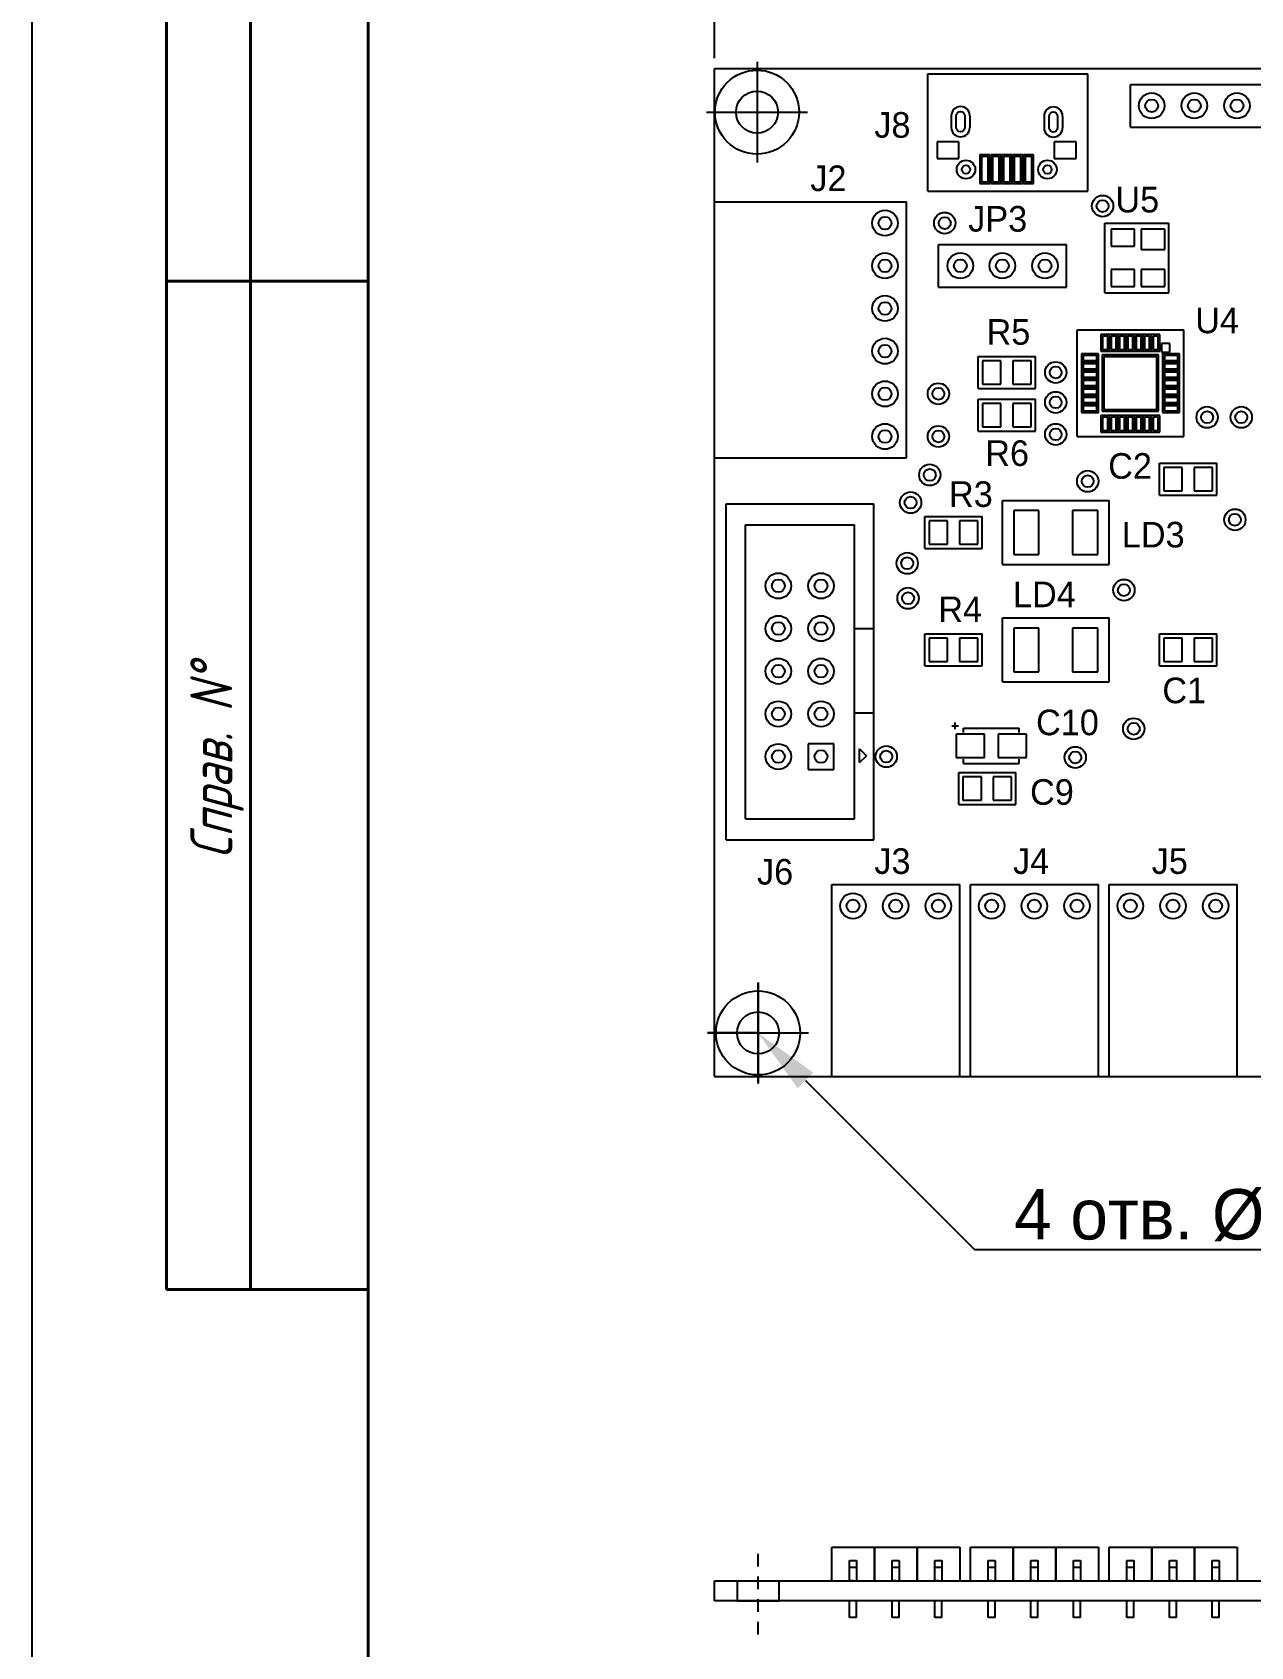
# Model space of a CAD drawing. Header units: millimetres. Extents: x 256 to 1953, y -623 to 369.
# Drawn here: x 991.4 to 1063.9, y 192.2 to 288.3 of the extents above; entities that cross this region are included whole.
import ezdxf
from ezdxf import colors
from ezdxf.entities.mleader import LeaderData, LeaderLine
from ezdxf.math import Vec2, Vec3

# ---------------------------------------------------------------- set-up
doc = ezdxf.new("R2010")
doc.units = ezdxf.units.MM
doc.linetypes.add('JIS_02_0.7', pattern=[1.35, 0.75, -0.6])
doc.layers.add('KONTUR', color=7, linetype='Continuous')
doc.layers.add('Основная', color=7, linetype='Continuous', lineweight=40)
doc.layers.add('текст', color=7, linetype='Continuous', lineweight=30)
doc.styles.add('стиль1', font='romans.shx', dxfattribs={"width": 0.75, "oblique": 15, "height": 3.5})
doc.dimstyles.new('ISO-25', dxfattribs={"dimtxt": 2.5, "dimasz": 2.5, "dimexe": 1.25, "dimexo": 0.625, "dimtad": 1, "dimtxsty": 'Standard', "dimcen": 2.5, "dimadec": 0, "dimazin": 0, "dimtfac": 1, "dimtmove": 0, "dimatfit": 3, "dimfxl": 1, "dimarcsym": 0})

# ---------------------------------------------------------------- blocks, each defined once
blk = doc.blocks.new('*D1')
at = {"color": 0, "lineweight": -2, "transparency": 16777216}
for p, q in [((1032.014, 286.744), (1032.014, 307.369)), ((1119.014, 286.744), (1119.014, 307.369)), ((1034.514, 306.119), (1116.514, 306.119))]:
    blk.add_line(p, q, dxfattribs=at)
at = {"color": 0, "transparency": 16777216}
for points in [[(1034.514, 306.535), (1034.514, 305.702), (1032.014, 306.119)], [(1116.514, 306.535), (1116.514, 305.702), (1119.014, 306.119)]]:
    blk.add_solid(points, dxfattribs=at)
at = {"layer": 'Defpoints', "color": 0, "transparency": 16777216}
for p in [(1119.014, 306.119), (1032.014, 286.119), (1119.014, 286.119)]:
    blk.add_point(p, dxfattribs=at)
at = {"color": 0, "transparency": 16777216, "insert": (1075.514, 308.098), "char_height": 2.5, "width": 4.16667, "attachment_point": 5}
blk.add_mtext('87{\\H1.08333x;*}', dxfattribs=at)

msp = doc.modelspace()

# ---------------------------------------------------------------- linework, layer by layer
for p, q in [((1034.554, 286.523), (1034.554, 280.523)), ((1032.014, 286.119), (1119.014, 286.119)), ((1032.014, 226.119), (1032.014, 286.119)), ((1032.014, 286.119), (1119.014, 286.119)), ((1032.014, 226.119), (1032.014, 286.119)), ((1044.714, 285.809), (1054.239, 285.809)), ((1044.714, 281.999), (1044.714, 285.809)), ((1054.239, 278.824), (1054.239, 285.809)), ((1056.779, 282.634), (1056.779, 285.174)), ((1056.779, 285.174), (1061.859, 285.174)), ((1061.859, 285.174), (1066.939, 285.174)), ((1031.554, 283.523), (1037.554, 283.523)), ((1046.119, 283.309), (1046.119, 282.609)), ((1047.219, 283.309), (1047.219, 282.609)), ((1051.644, 283.284), (1051.644, 282.584)), ((1052.744, 283.284), (1052.744, 282.584)), ((1056.779, 282.634), (1066.939, 282.634)), ((1044.714, 278.824), (1044.714, 281.999)), ((1046.569, 281.759), (1045.269, 281.759)), ((1045.269, 281.759), (1045.269, 280.759)), ((1046.569, 280.759), (1046.569, 281.759)), ((1053.544, 281.759), (1052.244, 281.759)), ((1052.244, 281.759), (1052.244, 280.759)), ((1053.544, 280.759), (1053.544, 281.759)), ((1045.269, 280.759), (1046.569, 280.759)), ((1048.42, 280.985), (1047.817, 280.985)), ((1047.817, 280.985), (1047.817, 279.282)), ((1048.319, 280.884), (1047.919, 280.884)), ((1047.919, 280.884), (1047.919, 279.384)), ((1048.319, 279.384), (1048.319, 280.884)), ((1048.42, 279.282), (1048.42, 280.985)), ((1049.07, 280.985), (1048.467, 280.985)), ((1048.467, 280.985), (1048.467, 279.282)), ((1048.969, 280.884), (1048.569, 280.884)), ((1048.569, 280.884), (1048.569, 279.384)), ((1048.969, 279.384), (1048.969, 280.884)), ((1049.07, 279.282), (1049.07, 280.985)), ((1049.72, 280.985), (1049.117, 280.985)), ((1049.117, 280.985), (1049.117, 279.282)), ((1049.619, 280.884), (1049.219, 280.884)), ((1049.219, 280.884), (1049.219, 279.384)), ((1049.619, 279.384), (1049.619, 280.884)), ((1049.72, 279.282), (1049.72, 280.985)), ((1050.37, 280.985), (1049.767, 280.985)), ((1049.767, 280.985), (1049.767, 279.282)), ((1050.269, 280.884), (1049.869, 280.884)), ((1049.869, 280.884), (1049.869, 279.384)), ((1050.269, 279.384), (1050.269, 280.884)), ((1050.37, 279.282), (1050.37, 280.985)), ((1051.02, 280.985), (1050.417, 280.985)), ((1050.417, 280.985), (1050.417, 279.282)), ((1050.919, 280.884), (1050.519, 280.884)), ((1050.519, 280.884), (1050.519, 279.384)), ((1050.919, 279.384), (1050.919, 280.884)), ((1051.02, 279.282), (1051.02, 280.985)), ((1052.244, 280.759), (1053.544, 280.759)), ((1044.714, 278.824), (1054.239, 278.824)), ((1047.817, 279.282), (1048.42, 279.282)), ((1047.919, 279.384), (1048.319, 279.384)), ((1048.467, 279.282), (1049.07, 279.282)), ((1048.569, 279.384), (1048.969, 279.384)), ((1049.117, 279.282), (1049.72, 279.282)), ((1049.219, 279.384), (1049.619, 279.384)), ((1049.767, 279.282), (1050.37, 279.282)), ((1049.869, 279.384), (1050.269, 279.384)), ((1050.417, 279.282), (1051.02, 279.282)), ((1050.519, 279.384), (1050.919, 279.384)), ((1032.014, 262.949), (1032.014, 278.189)), ((1032.014, 278.189), (1043.444, 278.189)), ((1043.444, 272.474), (1043.444, 278.189)), ((1055.255, 276.919), (1059.065, 276.919)), ((1055.255, 272.774), (1055.255, 276.919)), ((1059.065, 275.014), (1059.065, 276.919)), ((1057.03, 276.549), (1055.63, 276.549)), ((1055.63, 276.549), (1055.63, 275.549)), ((1057.03, 275.549), (1057.03, 276.549)), ((1058.83, 276.549), (1057.43, 276.549)), ((1057.43, 276.549), (1057.43, 275.349)), ((1058.83, 275.349), (1058.83, 276.549)), ((1045.349, 273.109), (1045.349, 275.649)), ((1045.349, 275.649), (1052.969, 275.649)), ((1052.969, 273.109), (1052.969, 275.649)), ((1055.63, 275.549), (1057.03, 275.549)), ((1057.43, 275.349), (1058.83, 275.349)), ((1059.065, 272.774), (1059.065, 275.014)), ((1057.03, 274.149), (1055.63, 274.149)), ((1055.63, 274.149), (1055.63, 273.149)), ((1057.03, 273.149), (1057.03, 274.149)), ((1058.83, 274.149), (1057.43, 274.149)), ((1057.43, 274.149), (1057.43, 273.149)), ((1058.83, 273.149), (1058.83, 274.149)), ((1045.349, 273.109), (1052.969, 273.109)), ((1055.63, 273.149), (1057.03, 273.149)), ((1057.43, 273.149), (1058.83, 273.149)), ((1043.444, 262.949), (1043.444, 272.474)), ((1055.255, 272.774), (1059.065, 272.774)), ((1053.604, 264.219), (1053.604, 270.569)), ((1053.604, 270.569), (1056.144, 270.569)), ((1055.027, 270.295), (1055.027, 269.292)), ((1055.53, 270.295), (1055.027, 270.295)), ((1055.129, 270.194), (1055.129, 269.394)), ((1055.429, 270.194), (1055.129, 270.194)), ((1055.429, 269.394), (1055.429, 270.194)), ((1055.527, 270.295), (1055.527, 269.292)), ((1056.03, 270.295), (1055.527, 270.295)), ((1055.53, 269.292), (1055.53, 270.295)), ((1055.629, 270.194), (1055.629, 269.394)), ((1055.929, 270.194), (1055.629, 270.194)), ((1055.929, 269.394), (1055.929, 270.194)), ((1056.027, 270.295), (1056.027, 269.292)), ((1056.53, 270.295), (1056.027, 270.295)), ((1056.03, 269.292), (1056.03, 270.295)), ((1056.129, 270.194), (1056.129, 269.394)), ((1056.429, 270.194), (1056.129, 270.194)), ((1056.144, 270.569), (1059.954, 270.569)), ((1056.429, 269.394), (1056.429, 270.194)), ((1056.527, 270.295), (1056.527, 269.292)), ((1057.03, 270.295), (1056.527, 270.295)), ((1056.53, 269.292), (1056.53, 270.295)), ((1056.629, 270.194), (1056.629, 269.394)), ((1056.929, 270.194), (1056.629, 270.194)), ((1056.929, 269.394), (1056.929, 270.194)), ((1057.027, 270.295), (1057.027, 269.292)), ((1057.53, 270.295), (1057.027, 270.295)), ((1057.03, 269.292), (1057.03, 270.295)), ((1057.129, 270.194), (1057.129, 269.394)), ((1057.429, 270.194), (1057.129, 270.194)), ((1057.429, 269.394), (1057.429, 270.194)), ((1057.527, 270.295), (1057.527, 269.292)), ((1058.03, 270.295), (1057.527, 270.295)), ((1057.53, 269.292), (1057.53, 270.295)), ((1057.629, 270.194), (1057.629, 269.394)), ((1057.929, 270.194), (1057.629, 270.194)), ((1057.929, 269.394), (1057.929, 270.194)), ((1058.027, 270.295), (1058.027, 269.292)), ((1058.53, 270.295), (1058.027, 270.295)), ((1058.03, 269.292), (1058.03, 270.295)), ((1058.129, 270.194), (1058.129, 269.394)), ((1058.429, 270.194), (1058.129, 270.194)), ((1058.429, 269.394), (1058.429, 270.194)), ((1058.53, 269.292), (1058.53, 270.295)), ((1059.954, 264.219), (1059.954, 270.569)), ((1054.88, 269.145), (1053.877, 269.145)), ((1053.877, 269.145), (1053.877, 268.642)), ((1054.88, 268.642), (1054.88, 269.145)), ((1055.027, 269.292), (1055.53, 269.292)), ((1055.102, 269.07), (1055.102, 265.717)), ((1058.455, 269.07), (1055.102, 269.07)), ((1055.129, 269.394), (1055.429, 269.394)), ((1055.527, 269.292), (1056.03, 269.292)), ((1055.629, 269.394), (1055.929, 269.394)), ((1056.027, 269.292), (1056.53, 269.292)), ((1056.129, 269.394), (1056.429, 269.394)), ((1056.527, 269.292), (1057.03, 269.292)), ((1056.629, 269.394), (1056.929, 269.394)), ((1057.027, 269.292), (1057.53, 269.292)), ((1057.129, 269.394), (1057.429, 269.394)), ((1057.527, 269.292), (1058.03, 269.292)), ((1057.629, 269.394), (1057.929, 269.394)), ((1058.027, 269.292), (1058.53, 269.292)), ((1058.129, 269.394), (1058.429, 269.394)), ((1058.455, 265.717), (1058.455, 269.07)), ((1058.629, 269.744), (1058.629, 269.244)), ((1059.129, 269.744), (1058.629, 269.744)), ((1058.629, 269.244), (1059.129, 269.244)), ((1059.705, 269.145), (1058.702, 269.145)), ((1058.702, 269.145), (1058.702, 268.642)), ((1059.129, 269.244), (1059.129, 269.744)), ((1059.705, 268.642), (1059.705, 269.145)), ((1047.724, 267.079), (1047.724, 268.979)), ((1047.724, 268.979), (1049.424, 268.979)), ((1047.974, 268.729), (1047.974, 267.329)), ((1049.074, 268.729), (1047.974, 268.729)), ((1049.074, 267.329), (1049.074, 268.729)), ((1049.424, 268.979), (1051.124, 268.979)), ((1049.774, 268.729), (1049.774, 267.329)), ((1050.874, 268.729), (1049.774, 268.729)), ((1050.874, 267.329), (1050.874, 268.729)), ((1051.124, 267.079), (1051.124, 268.979)), ((1054.88, 268.645), (1053.877, 268.645)), ((1053.877, 268.645), (1053.877, 268.142)), ((1053.877, 268.642), (1054.88, 268.642)), ((1054.88, 268.145), (1053.877, 268.145)), ((1053.877, 268.145), (1053.877, 267.642)), ((1053.877, 268.142), (1054.88, 268.142)), ((1054.779, 269.044), (1053.979, 269.044)), ((1053.979, 269.044), (1053.979, 268.744)), ((1053.979, 268.744), (1054.779, 268.744)), ((1054.779, 268.544), (1053.979, 268.544)), ((1053.979, 268.544), (1053.979, 268.244)), ((1053.979, 268.244), (1054.779, 268.244)), ((1054.779, 268.744), (1054.779, 269.044)), ((1054.779, 268.244), (1054.779, 268.544)), ((1054.88, 268.142), (1054.88, 268.645)), ((1054.88, 267.642), (1054.88, 268.145)), ((1055.204, 268.969), (1055.204, 265.819)), ((1058.354, 268.969), (1055.204, 268.969)), ((1058.354, 265.819), (1058.354, 268.969)), ((1059.705, 268.645), (1058.702, 268.645)), ((1058.702, 268.645), (1058.702, 268.142)), ((1058.702, 268.642), (1059.705, 268.642)), ((1059.705, 268.145), (1058.702, 268.145)), ((1058.702, 268.145), (1058.702, 267.642)), ((1058.702, 268.142), (1059.705, 268.142)), ((1059.604, 269.044), (1058.804, 269.044)), ((1058.804, 269.044), (1058.804, 268.744)), ((1058.804, 268.744), (1059.604, 268.744)), ((1059.604, 268.544), (1058.804, 268.544)), ((1058.804, 268.544), (1058.804, 268.244)), ((1058.804, 268.244), (1059.604, 268.244)), ((1059.604, 268.744), (1059.604, 269.044)), ((1059.604, 268.244), (1059.604, 268.544)), ((1059.705, 268.142), (1059.705, 268.645)), ((1059.705, 267.642), (1059.705, 268.145)), ((1047.974, 267.329), (1049.074, 267.329)), ((1049.774, 267.329), (1050.874, 267.329)), ((1054.88, 267.645), (1053.877, 267.645)), ((1053.877, 267.645), (1053.877, 267.142)), ((1053.877, 267.642), (1054.88, 267.642)), ((1054.88, 267.145), (1053.877, 267.145)), ((1053.877, 267.145), (1053.877, 266.642)), ((1053.877, 267.142), (1054.88, 267.142)), ((1054.779, 268.044), (1053.979, 268.044)), ((1053.979, 268.044), (1053.979, 267.744)), ((1053.979, 267.744), (1054.779, 267.744)), ((1054.779, 267.544), (1053.979, 267.544)), ((1053.979, 267.544), (1053.979, 267.244)), ((1053.979, 267.244), (1054.779, 267.244)), ((1054.779, 267.744), (1054.779, 268.044)), ((1054.779, 267.244), (1054.779, 267.544)), ((1054.88, 267.142), (1054.88, 267.645)), ((1054.88, 266.642), (1054.88, 267.145)), ((1059.705, 267.645), (1058.702, 267.645)), ((1058.702, 267.645), (1058.702, 267.142)), ((1058.702, 267.642), (1059.705, 267.642)), ((1059.705, 267.145), (1058.702, 267.145)), ((1058.702, 267.145), (1058.702, 266.642)), ((1058.702, 267.142), (1059.705, 267.142)), ((1059.604, 268.044), (1058.804, 268.044)), ((1058.804, 268.044), (1058.804, 267.744)), ((1058.804, 267.744), (1059.604, 267.744)), ((1059.604, 267.544), (1058.804, 267.544)), ((1058.804, 267.544), (1058.804, 267.244)), ((1058.804, 267.244), (1059.604, 267.244)), ((1059.604, 267.744), (1059.604, 268.044)), ((1059.604, 267.244), (1059.604, 267.544)), ((1059.705, 267.142), (1059.705, 267.645)), ((1059.705, 266.642), (1059.705, 267.145)), ((1047.724, 267.079), (1051.124, 267.079)), ((1047.724, 264.539), (1047.724, 266.439)), ((1047.724, 266.439), (1049.424, 266.439)), ((1047.974, 266.189), (1047.974, 264.789)), ((1049.074, 266.189), (1047.974, 266.189)), ((1049.074, 264.789), (1049.074, 266.189)), ((1049.424, 266.439), (1051.124, 266.439)), ((1049.774, 266.189), (1049.774, 264.789)), ((1050.874, 266.189), (1049.774, 266.189)), ((1050.874, 264.789), (1050.874, 266.189)), ((1051.124, 264.539), (1051.124, 266.439)), ((1054.88, 266.645), (1053.877, 266.645)), ((1053.877, 266.645), (1053.877, 266.142)), ((1053.877, 266.642), (1054.88, 266.642)), ((1054.779, 267.044), (1053.979, 267.044)), ((1053.979, 267.044), (1053.979, 266.744)), ((1053.979, 266.744), (1054.779, 266.744)), ((1054.779, 266.544), (1053.979, 266.544)), ((1053.979, 266.544), (1053.979, 266.244)), ((1053.979, 266.244), (1054.779, 266.244)), ((1054.779, 266.744), (1054.779, 267.044)), ((1054.779, 266.244), (1054.779, 266.544)), ((1054.88, 266.142), (1054.88, 266.645)), ((1059.705, 266.645), (1058.702, 266.645)), ((1058.702, 266.645), (1058.702, 266.142)), ((1058.702, 266.642), (1059.705, 266.642)), ((1059.604, 267.044), (1058.804, 267.044)), ((1058.804, 267.044), (1058.804, 266.744)), ((1058.804, 266.744), (1059.604, 266.744)), ((1059.604, 266.544), (1058.804, 266.544)), ((1058.804, 266.544), (1058.804, 266.244)), ((1058.804, 266.244), (1059.604, 266.244)), ((1059.604, 266.744), (1059.604, 267.044)), ((1059.604, 266.244), (1059.604, 266.544)), ((1059.705, 266.142), (1059.705, 266.645)), ((1054.88, 266.145), (1053.877, 266.145)), ((1053.877, 266.145), (1053.877, 265.642)), ((1053.877, 266.142), (1054.88, 266.142)), ((1053.877, 265.642), (1054.88, 265.642)), ((1054.779, 266.044), (1053.979, 266.044)), ((1053.979, 266.044), (1053.979, 265.744)), ((1053.979, 265.744), (1054.779, 265.744)), ((1054.779, 265.744), (1054.779, 266.044)), ((1054.88, 265.642), (1054.88, 266.145)), ((1055.027, 265.47), (1055.027, 264.467)), ((1055.53, 265.47), (1055.027, 265.47)), ((1055.102, 265.717), (1058.455, 265.717)), ((1055.129, 265.369), (1055.129, 264.569)), ((1055.429, 265.369), (1055.129, 265.369)), ((1055.204, 265.819), (1058.354, 265.819)), ((1055.429, 264.569), (1055.429, 265.369)), ((1055.527, 265.47), (1055.527, 264.467)), ((1056.03, 265.47), (1055.527, 265.47)), ((1055.53, 264.467), (1055.53, 265.47)), ((1055.629, 265.369), (1055.629, 264.569)), ((1055.929, 265.369), (1055.629, 265.369)), ((1055.929, 264.569), (1055.929, 265.369)), ((1056.027, 265.47), (1056.027, 264.467)), ((1056.53, 265.47), (1056.027, 265.47)), ((1056.03, 264.467), (1056.03, 265.47)), ((1056.129, 265.369), (1056.129, 264.569)), ((1056.429, 265.369), (1056.129, 265.369)), ((1056.429, 264.569), (1056.429, 265.369)), ((1056.527, 265.47), (1056.527, 264.467)), ((1057.03, 265.47), (1056.527, 265.47)), ((1056.53, 264.467), (1056.53, 265.47)), ((1056.629, 265.369), (1056.629, 264.569)), ((1056.929, 265.369), (1056.629, 265.369)), ((1056.929, 264.569), (1056.929, 265.369)), ((1057.027, 265.47), (1057.027, 264.467)), ((1057.53, 265.47), (1057.027, 265.47)), ((1057.03, 264.467), (1057.03, 265.47)), ((1057.129, 265.369), (1057.129, 264.569)), ((1057.429, 265.369), (1057.129, 265.369)), ((1057.429, 264.569), (1057.429, 265.369)), ((1057.527, 265.47), (1057.527, 264.467)), ((1058.03, 265.47), (1057.527, 265.47)), ((1057.53, 264.467), (1057.53, 265.47)), ((1057.629, 265.369), (1057.629, 264.569)), ((1057.929, 265.369), (1057.629, 265.369)), ((1057.929, 264.569), (1057.929, 265.369)), ((1058.027, 265.47), (1058.027, 264.467)), ((1058.53, 265.47), (1058.027, 265.47)), ((1058.03, 264.467), (1058.03, 265.47)), ((1058.129, 265.369), (1058.129, 264.569)), ((1058.429, 265.369), (1058.129, 265.369)), ((1058.429, 264.569), (1058.429, 265.369)), ((1058.53, 264.467), (1058.53, 265.47)), ((1059.705, 266.145), (1058.702, 266.145)), ((1058.702, 266.145), (1058.702, 265.642)), ((1058.702, 266.142), (1059.705, 266.142)), ((1058.702, 265.642), (1059.705, 265.642)), ((1059.604, 266.044), (1058.804, 266.044)), ((1058.804, 266.044), (1058.804, 265.744)), ((1058.804, 265.744), (1059.604, 265.744)), ((1059.604, 265.744), (1059.604, 266.044)), ((1059.705, 265.642), (1059.705, 266.145)), ((1047.724, 264.539), (1051.124, 264.539)), ((1047.974, 264.789), (1049.074, 264.789)), ((1049.774, 264.789), (1050.874, 264.789)), ((1055.027, 264.467), (1055.53, 264.467)), ((1055.129, 264.569), (1055.429, 264.569)), ((1055.527, 264.467), (1056.03, 264.467)), ((1055.629, 264.569), (1055.929, 264.569)), ((1056.027, 264.467), (1056.53, 264.467)), ((1056.129, 264.569), (1056.429, 264.569)), ((1056.527, 264.467), (1057.03, 264.467)), ((1056.629, 264.569), (1056.929, 264.569)), ((1057.027, 264.467), (1057.53, 264.467)), ((1057.129, 264.569), (1057.429, 264.569)), ((1057.527, 264.467), (1058.03, 264.467)), ((1057.629, 264.569), (1057.929, 264.569)), ((1058.027, 264.467), (1058.53, 264.467)), ((1058.129, 264.569), (1058.429, 264.569)), ((1053.604, 264.219), (1059.954, 264.219)), ((1032.014, 262.949), (1043.444, 262.949)), ((1058.519, 260.729), (1058.519, 262.629)), ((1058.519, 262.629), (1060.219, 262.629)), ((1058.769, 262.379), (1058.769, 260.979)), ((1059.869, 262.379), (1058.769, 262.379)), ((1059.869, 260.979), (1059.869, 262.379)), ((1060.219, 262.629), (1061.919, 262.629)), ((1060.569, 262.379), (1060.569, 260.979)), ((1061.669, 262.379), (1060.569, 262.379)), ((1061.669, 260.979), (1061.669, 262.379)), ((1061.919, 260.729), (1061.919, 262.629)), ((1049.159, 256.599), (1049.159, 260.409)), ((1049.159, 260.409), (1052.334, 260.409)), ((1052.334, 260.409), (1055.509, 260.409)), ((1055.509, 256.599), (1055.509, 260.409)), ((1058.519, 260.729), (1061.919, 260.729)), ((1058.769, 260.979), (1059.869, 260.979)), ((1060.569, 260.979), (1061.669, 260.979)), ((1032.714, 260.219), (1041.514, 260.219)), ((1032.714, 240.219), (1032.714, 260.219)), ((1032.714, 260.219), (1041.514, 260.219)), ((1032.714, 240.219), (1032.714, 260.219)), ((1041.514, 255.919), (1041.514, 260.219)), ((1041.514, 240.219), (1041.514, 260.219)), ((1044.549, 257.554), (1044.549, 259.454)), ((1044.549, 259.454), (1046.249, 259.454)), ((1046.249, 259.454), (1047.949, 259.454)), ((1047.949, 257.554), (1047.949, 259.454)), ((1049.834, 259.804), (1049.834, 257.204)), ((1051.334, 259.804), (1049.834, 259.804)), ((1051.334, 257.204), (1051.334, 259.804)), ((1053.334, 259.804), (1053.334, 257.204)), ((1054.834, 259.804), (1053.334, 259.804)), ((1054.834, 257.204), (1054.834, 259.804)), ((1033.864, 241.469), (1033.864, 258.969)), ((1033.864, 258.969), (1035.489, 258.969)), ((1033.864, 258.969), (1040.364, 258.969)), ((1033.864, 241.469), (1033.864, 258.969)), ((1035.489, 258.969), (1038.739, 258.969)), ((1038.739, 258.969), (1040.364, 258.969)), ((1040.364, 245.469), (1040.364, 258.969)), ((1040.364, 241.469), (1040.364, 258.969)), ((1044.799, 259.204), (1044.799, 257.804)), ((1045.899, 259.204), (1044.799, 259.204)), ((1045.899, 257.804), (1045.899, 259.204)), ((1046.599, 259.204), (1046.599, 257.804)), ((1047.699, 259.204), (1046.599, 259.204)), ((1047.699, 257.804), (1047.699, 259.204)), ((1044.549, 257.554), (1047.949, 257.554)), ((1044.799, 257.804), (1045.899, 257.804)), ((1046.599, 257.804), (1047.699, 257.804)), ((1049.159, 256.599), (1055.509, 256.599)), ((1049.834, 257.204), (1051.334, 257.204)), ((1053.334, 257.204), (1054.834, 257.204)), ((1041.514, 240.219), (1041.514, 255.919)), ((1040.364, 252.794), (1041.514, 252.794)), ((1040.364, 252.794), (1041.514, 252.794)), ((1049.159, 249.614), (1049.159, 253.424)), ((1049.159, 253.424), (1052.334, 253.424)), ((1049.834, 252.819), (1049.834, 250.219)), ((1051.334, 252.819), (1049.834, 252.819)), ((1051.334, 250.219), (1051.334, 252.819)), ((1052.334, 253.424), (1055.509, 253.424)), ((1053.334, 252.819), (1053.334, 250.219)), ((1054.834, 252.819), (1053.334, 252.819)), ((1054.834, 250.219), (1054.834, 252.819)), ((1055.509, 249.614), (1055.509, 253.424)), ((1044.549, 250.569), (1044.549, 252.469)), ((1044.549, 252.469), (1046.249, 252.469)), ((1044.799, 252.219), (1044.799, 250.819)), ((1045.899, 252.219), (1044.799, 252.219)), ((1045.899, 250.819), (1045.899, 252.219)), ((1046.249, 252.469), (1047.949, 252.469)), ((1046.599, 252.219), (1046.599, 250.819)), ((1047.699, 252.219), (1046.599, 252.219)), ((1047.699, 250.819), (1047.699, 252.219)), ((1047.949, 250.569), (1047.949, 252.469)), ((1058.519, 250.569), (1058.519, 252.469)), ((1058.519, 252.469), (1060.219, 252.469)), ((1058.769, 252.219), (1058.769, 250.819)), ((1059.869, 252.219), (1058.769, 252.219)), ((1059.869, 250.819), (1059.869, 252.219)), ((1060.219, 252.469), (1061.919, 252.469)), ((1060.569, 252.219), (1060.569, 250.819)), ((1061.669, 252.219), (1060.569, 252.219)), ((1061.669, 250.819), (1061.669, 252.219)), ((1061.919, 250.569), (1061.919, 252.469)), ((1044.799, 250.819), (1045.899, 250.819)), ((1046.599, 250.819), (1047.699, 250.819)), ((1058.769, 250.819), (1059.869, 250.819)), ((1060.569, 250.819), (1061.669, 250.819)), ((1044.549, 250.569), (1047.949, 250.569)), ((1049.834, 250.219), (1051.334, 250.219)), ((1053.334, 250.219), (1054.834, 250.219)), ((1058.519, 250.569), (1061.919, 250.569)), ((1049.159, 249.614), (1055.509, 249.614)), ((1040.364, 247.769), (1041.514, 247.769)), ((1040.364, 247.769), (1041.364, 247.769)), ((1046.154, 247.004), (1046.554, 247.004)), ((1046.354, 246.804), (1046.354, 247.204)), ((1046.404, 246.504), (1046.404, 245.104)), ((1048.104, 246.504), (1046.404, 246.504)), ((1046.854, 246.604), (1046.854, 246.854)), ((1046.854, 246.854), (1048.504, 246.854)), ((1048.104, 245.104), (1048.104, 246.504)), ((1048.504, 246.854), (1050.154, 246.854)), ((1048.904, 246.504), (1048.904, 245.104)), ((1050.604, 246.504), (1048.904, 246.504)), ((1050.154, 246.604), (1050.154, 246.854)), ((1050.604, 245.104), (1050.604, 246.504)), ((1039.126, 245.931), (1037.602, 245.931)), ((1037.602, 245.931), (1037.602, 244.407)), ((1039.126, 244.407), (1039.126, 245.931)), ((1040.364, 241.469), (1040.364, 245.469)), ((1040.664, 244.819), (1040.664, 245.619)), ((1040.664, 245.619), (1041.064, 245.219)), ((1040.664, 244.819), (1041.064, 245.219)), ((1046.404, 245.104), (1048.104, 245.104)), ((1048.904, 245.104), (1050.604, 245.104)), ((1037.602, 244.407), (1039.126, 244.407)), ((1046.559, 242.314), (1046.559, 244.214)), ((1046.559, 244.214), (1049.959, 244.214)), ((1046.854, 244.754), (1046.854, 245.004)), ((1046.854, 244.754), (1050.154, 244.754)), ((1049.959, 242.314), (1049.959, 244.214)), ((1050.154, 244.754), (1050.154, 245.004)), ((1047.909, 243.964), (1046.809, 243.964)), ((1046.809, 243.964), (1046.809, 242.564)), ((1047.909, 242.564), (1047.909, 243.964)), ((1049.709, 243.964), (1048.609, 243.964)), ((1048.609, 243.964), (1048.609, 242.564)), ((1049.709, 242.564), (1049.709, 243.964)), ((1046.559, 242.314), (1048.259, 242.314)), ((1046.809, 242.564), (1047.909, 242.564)), ((1048.259, 242.314), (1049.959, 242.314)), ((1048.609, 242.564), (1049.709, 242.564)), ((1033.864, 241.469), (1040.364, 241.469)), ((1033.864, 241.469), (1040.364, 241.469)), ((1032.714, 240.219), (1041.514, 240.219)), ((1032.714, 240.219), (1041.514, 240.219)), ((1038.999, 226.119), (1038.999, 237.549)), ((1038.999, 237.549), (1041.539, 237.549)), ((1041.539, 237.549), (1046.619, 237.549)), ((1046.619, 226.119), (1046.619, 237.549)), ((1047.254, 226.119), (1047.254, 237.549)), ((1047.254, 237.549), (1049.794, 237.549)), ((1049.794, 237.549), (1054.874, 237.549)), ((1054.874, 226.119), (1054.874, 237.549)), ((1055.509, 226.119), (1055.509, 237.549)), ((1055.509, 237.549), (1058.049, 237.549)), ((1058.049, 237.549), (1063.129, 237.549)), ((1063.129, 226.119), (1063.129, 237.549)), ((1034.614, 228.719), (1034.614, 231.719)), ((1034.614, 231.719), (1034.614, 225.719)), ((1034.614, 228.719), (1031.614, 228.719)), ((1031.614, 228.719), (1037.614, 228.719)), ((1034.614, 225.719), (1034.614, 228.719)), ((1032.014, 226.119), (1119.014, 226.119)), ((1032.014, 226.119), (1119.014, 226.119)), ((1038.999, 226.119), (1046.619, 226.119)), ((1047.254, 226.119), (1054.874, 226.119)), ((1055.509, 226.119), (1063.129, 226.119)), ((1038.999, 196.119), (1038.999, 198.119)), ((1038.999, 198.119), (1040.269, 198.119)), ((1040.269, 198.119), (1041.539, 198.119)), ((1041.539, 198.119), (1041.539, 196.119)), ((1041.539, 196.119), (1041.539, 198.119)), ((1041.539, 198.119), (1042.809, 198.119)), ((1042.809, 198.119), (1044.079, 198.119)), ((1044.079, 198.119), (1044.079, 196.119)), ((1044.079, 196.119), (1044.079, 198.119)), ((1044.079, 198.119), (1045.349, 198.119)), ((1045.349, 198.119), (1046.619, 198.119)), ((1046.619, 198.119), (1046.619, 196.119)), ((1047.254, 196.119), (1047.254, 198.119)), ((1047.254, 198.119), (1048.524, 198.119)), ((1048.524, 198.119), (1049.794, 198.119)), ((1049.794, 198.119), (1049.794, 196.119)), ((1049.794, 196.119), (1049.794, 198.119)), ((1049.794, 198.119), (1051.064, 198.119)), ((1051.064, 198.119), (1052.334, 198.119)), ((1052.334, 198.119), (1052.334, 196.119)), ((1052.334, 196.119), (1052.334, 198.119)), ((1052.334, 198.119), (1053.604, 198.119)), ((1053.604, 198.119), (1054.874, 198.119)), ((1054.874, 198.119), (1054.874, 196.119)), ((1055.509, 196.119), (1055.509, 198.119)), ((1055.509, 198.119), (1056.779, 198.119)), ((1056.779, 198.119), (1058.049, 198.119)), ((1058.049, 198.119), (1058.049, 196.119)), ((1058.049, 196.119), (1058.049, 198.119)), ((1058.049, 198.119), (1059.319, 198.119)), ((1059.319, 198.119), (1060.589, 198.119)), ((1060.589, 198.119), (1060.589, 196.119)), ((1060.589, 196.119), (1060.589, 198.119)), ((1060.589, 198.119), (1061.859, 198.119)), ((1061.859, 198.119), (1063.129, 198.119)), ((1063.129, 198.119), (1063.129, 196.119)), ((1040.069, 196.919), (1040.069, 197.319)), ((1040.069, 197.319), (1040.469, 197.319)), ((1040.469, 197.319), (1040.469, 196.919)), ((1042.609, 196.919), (1042.609, 197.319)), ((1042.609, 197.319), (1043.009, 197.319)), ((1043.009, 197.319), (1043.009, 196.919)), ((1045.149, 196.919), (1045.149, 197.319)), ((1045.149, 197.319), (1045.549, 197.319)), ((1045.549, 197.319), (1045.549, 196.919)), ((1048.324, 196.919), (1048.324, 197.319)), ((1048.324, 197.319), (1048.724, 197.319)), ((1048.724, 197.319), (1048.724, 196.919)), ((1050.864, 196.919), (1050.864, 197.319)), ((1050.864, 197.319), (1051.264, 197.319)), ((1051.264, 197.319), (1051.264, 196.919)), ((1053.404, 196.919), (1053.404, 197.319)), ((1053.404, 197.319), (1053.804, 197.319)), ((1053.804, 197.319), (1053.804, 196.919)), ((1056.579, 196.919), (1056.579, 197.319)), ((1056.579, 197.319), (1056.979, 197.319)), ((1056.979, 197.319), (1056.979, 196.919)), ((1059.119, 196.919), (1059.119, 197.319)), ((1059.119, 197.319), (1059.519, 197.319)), ((1059.519, 197.319), (1059.519, 196.919)), ((1061.659, 196.919), (1061.659, 197.319)), ((1061.659, 197.319), (1062.059, 197.319)), ((1062.059, 197.319), (1062.059, 196.919)), ((1032.014, 196.119), (1119.014, 196.119)), ((1032.014, 194.919), (1032.014, 196.119)), ((1033.364, 196.119), (1033.364, 194.919)), ((1035.864, 194.919), (1035.864, 196.119)), ((1040.069, 196.119), (1040.069, 196.919)), ((1040.069, 196.919), (1040.469, 196.919)), ((1040.269, 196.119), (1040.069, 196.119)), ((1040.469, 196.919), (1040.469, 196.119)), ((1042.609, 196.119), (1042.609, 196.919)), ((1042.609, 196.919), (1043.009, 196.919)), ((1042.809, 196.119), (1042.609, 196.119)), ((1043.009, 196.919), (1043.009, 196.119)), ((1045.149, 196.119), (1045.149, 196.919)), ((1045.149, 196.919), (1045.549, 196.919)), ((1045.349, 196.119), (1045.149, 196.119)), ((1045.549, 196.919), (1045.549, 196.119)), ((1048.324, 196.119), (1048.324, 196.919)), ((1048.324, 196.919), (1048.724, 196.919)), ((1048.524, 196.119), (1048.324, 196.119)), ((1048.724, 196.919), (1048.724, 196.119)), ((1050.864, 196.119), (1050.864, 196.919)), ((1050.864, 196.919), (1051.264, 196.919)), ((1051.064, 196.119), (1050.864, 196.119)), ((1051.264, 196.919), (1051.264, 196.119)), ((1053.404, 196.119), (1053.404, 196.919)), ((1053.404, 196.919), (1053.804, 196.919)), ((1053.604, 196.119), (1053.404, 196.119)), ((1053.804, 196.919), (1053.804, 196.119)), ((1056.579, 196.119), (1056.579, 196.919)), ((1056.579, 196.919), (1056.979, 196.919)), ((1056.779, 196.119), (1056.579, 196.119)), ((1056.979, 196.919), (1056.979, 196.119)), ((1059.119, 196.119), (1059.119, 196.919)), ((1059.119, 196.919), (1059.519, 196.919)), ((1059.319, 196.119), (1059.119, 196.119)), ((1059.519, 196.919), (1059.519, 196.119)), ((1061.659, 196.119), (1061.659, 196.919)), ((1061.659, 196.919), (1062.059, 196.919)), ((1061.859, 196.119), (1061.659, 196.119)), ((1062.059, 196.919), (1062.059, 196.119)), ((1119.014, 194.919), (1032.014, 194.919)), ((1033.364, 194.919), (1035.864, 194.919)), ((1040.069, 193.919), (1040.069, 194.919)), ((1040.469, 193.919), (1040.469, 194.919)), ((1042.609, 193.919), (1042.609, 194.919)), ((1043.009, 193.919), (1043.009, 194.919)), ((1045.149, 193.919), (1045.149, 194.919)), ((1045.549, 193.919), (1045.549, 194.919)), ((1048.324, 193.919), (1048.324, 194.919)), ((1048.724, 193.919), (1048.724, 194.919)), ((1050.864, 193.919), (1050.864, 194.919)), ((1051.264, 193.919), (1051.264, 194.919)), ((1053.404, 193.919), (1053.404, 194.919)), ((1053.804, 193.919), (1053.804, 194.919)), ((1056.579, 193.919), (1056.579, 194.919)), ((1056.979, 193.919), (1056.979, 194.919)), ((1059.119, 193.919), (1059.119, 194.919)), ((1059.519, 193.919), (1059.519, 194.919)), ((1061.659, 193.919), (1061.659, 194.919)), ((1062.059, 193.919), (1062.059, 194.919)), ((1040.469, 193.919), (1040.069, 193.919)), ((1043.009, 193.919), (1042.609, 193.919)), ((1045.549, 193.919), (1045.149, 193.919)), ((1048.724, 193.919), (1048.324, 193.919)), ((1051.264, 193.919), (1050.864, 193.919)), ((1053.804, 193.919), (1053.404, 193.919)), ((1056.979, 193.919), (1056.579, 193.919)), ((1059.519, 193.919), (1059.119, 193.919)), ((1062.059, 193.919), (1061.659, 193.919))]:
    msp.add_line(p, q)
at = {"linetype": 'JIS_02_0.7'}
msp.add_line((1034.614, 192.919), (1034.614, 198.119), dxfattribs=at)
for points in [[(1046.419, 282.609), (1046.419, 283.309, -1), (1046.919, 283.309), (1046.919, 282.609, -1)], [(1051.944, 282.584), (1051.944, 283.284, -1), (1052.444, 283.284), (1052.444, 282.584, -1)]]:
    msp.add_lwpolyline(points, format="xyb", close=True)
for centre, radius in [((1034.554, 283.523), 2.5), ((1034.554, 283.523), 1.25), ((1058.049, 283.904), 0.762), ((1060.589, 283.904), 0.762), ((1063.129, 283.904), 0.762), ((1058.049, 283.904), 0.381), ((1060.589, 283.904), 0.381), ((1063.129, 283.904), 0.381), ((1046.994, 280.109), 0.55), ((1051.844, 280.109), 0.55), ((1046.994, 280.109), 0.25), ((1051.844, 280.109), 0.25), ((1055.128, 277.935), 0.635), ((1055.128, 277.935), 0.356), ((1042.174, 276.919), 0.762), ((1042.174, 276.919), 0.381), ((1045.73, 276.919), 0.635), ((1045.73, 276.919), 0.356), ((1042.174, 274.379), 0.762), ((1046.659, 274.379), 0.762), ((1049.159, 274.379), 0.762), ((1051.699, 274.379), 0.762), ((1042.174, 274.379), 0.381), ((1046.659, 274.379), 0.381), ((1049.159, 274.379), 0.381), ((1051.699, 274.379), 0.381), ((1042.174, 271.839), 0.762), ((1042.174, 271.839), 0.381), ((1042.174, 269.299), 0.762), ((1042.174, 269.299), 0.381), ((1052.334, 268.029), 0.635), ((1052.334, 268.029), 0.356), ((1042.174, 266.759), 0.762), ((1042.174, 266.759), 0.381), ((1045.349, 266.759), 0.635), ((1045.349, 266.759), 0.356), ((1052.334, 266.251), 0.635), ((1052.334, 266.251), 0.356), ((1061.351, 265.362), 0.635), ((1061.351, 265.362), 0.356), ((1063.383, 265.362), 0.635), ((1063.383, 265.362), 0.356), ((1042.174, 264.219), 0.762), ((1042.174, 264.219), 0.381), ((1045.349, 264.219), 0.635), ((1045.349, 264.219), 0.356), ((1052.334, 264.346), 0.635), ((1052.334, 264.346), 0.356), ((1044.841, 261.933), 0.635), ((1044.841, 261.933), 0.356), ((1054.239, 261.552), 0.635), ((1054.239, 261.552), 0.356), ((1043.698, 260.282), 0.635), ((1043.698, 260.282), 0.356), ((1063.002, 259.266), 0.635), ((1063.002, 259.266), 0.356), ((1043.495, 256.675), 0.635), ((1043.495, 256.675), 0.356), ((1035.824, 255.329), 0.762), ((1035.824, 255.329), 0.381), ((1038.364, 255.329), 0.762), ((1038.364, 255.329), 0.381), ((1056.398, 255.075), 0.635), ((1043.545, 254.592), 0.635), ((1043.545, 254.592), 0.356), ((1056.398, 255.075), 0.356), ((1035.824, 252.789), 0.762), ((1035.824, 252.789), 0.381), ((1038.364, 252.789), 0.762), ((1038.364, 252.789), 0.381), ((1035.824, 250.249), 0.762), ((1038.364, 250.249), 0.762), ((1035.824, 250.249), 0.381), ((1038.364, 250.249), 0.381), ((1035.824, 247.709), 0.762), ((1035.824, 247.709), 0.381), ((1038.364, 247.709), 0.762), ((1038.364, 247.709), 0.381), ((1056.982, 246.82), 0.635), ((1056.982, 246.82), 0.356), ((1035.824, 245.169), 0.762), ((1035.824, 245.169), 0.381), ((1038.364, 245.169), 0.381), ((1042.25, 245.169), 0.635), ((1042.25, 245.169), 0.356), ((1053.502, 245.118), 0.635), ((1053.502, 245.118), 0.356), ((1040.269, 236.279), 0.762), ((1040.269, 236.279), 0.381), ((1042.809, 236.279), 0.762), ((1042.809, 236.279), 0.381), ((1045.349, 236.279), 0.762), ((1045.349, 236.279), 0.381), ((1048.524, 236.279), 0.762), ((1048.524, 236.279), 0.381), ((1051.064, 236.279), 0.762), ((1051.064, 236.279), 0.381), ((1053.604, 236.279), 0.762), ((1053.604, 236.279), 0.381), ((1056.779, 236.279), 0.762), ((1056.779, 236.279), 0.381), ((1059.319, 236.279), 0.762), ((1059.319, 236.279), 0.381), ((1061.859, 236.279), 0.762), ((1061.859, 236.279), 0.381), ((1034.614, 228.719), 2.5), ((1034.614, 228.719), 1.25)]:
    msp.add_circle(centre, radius)
for centre, start, end in [((1046.669, 283.309), 0, 180), ((1052.194, 283.284), 0, 180), ((1046.669, 282.609), 180, 0), ((1052.194, 282.584), 180, 0)]:
    msp.add_arc(centre, 0.55, start, end)
at = {"layer": 'KONTUR'}
msp.add_line((991.41, 41.458), (991.41, 338.458), dxfattribs=at)
at = {"layer": 'Основная'}
for p, q in [((999.41, 333.458), (999.41, 213.458)), ((1004.41, 213.458), (1004.41, 333.458)), ((1011.41, 46.458), (1011.41, 333.458)), ((1011.41, 273.458), (999.41, 273.458)), ((1011.41, 213.458), (999.41, 213.458))]:
    msp.add_line(p, q, dxfattribs=at)

# ---------------------------------------------------------------- texts
for s, p in [('J8', (1041.539, 281.999)), ('J2', (1037.729, 278.824)), ('U5', (1055.89, 277.554)), ('JP3', (1047.127, 276.411)), ('R5', (1048.219, 269.68)), ('U4', (1060.64, 270.365)), ('R6', (1048.143, 262.466)), ('C2', (1055.458, 261.704)), ('R3', (1045.984, 260.028)), ('LD3', (1056.271, 257.615)), ('R4', (1045.349, 253.17)), ('LD4', (1049.794, 254.059)), ('C1', (1058.684, 248.344)), ('C10', (1051.165, 246.439)), ('C9', (1050.81, 242.298)), ('J3', (1041.539, 238.184)), ('J4', (1049.794, 238.184)), ('J5', (1058.049, 238.184)), ('J6', (1034.554, 237.549))]:
    msp.add_text(s, height=1.524).set_placement(p)
at = {"layer": 'текст', "style": 'стиль1', "oblique": 15, "width": 0.75}
msp.add_text('Справ. N%%d', height=2.5, rotation=90, dxfattribs=at).set_placement((1003.318, 239.086))

# ---------------------------------------------------------------- dimensions: what is measured, and where the dimension line sits
dim = msp.add_linear_dim(base=(1119.014, 306.119), p1=(1032.014, 286.119), p2=(1119.014, 286.119), text='<>{\\H1.08333x;*}', dimstyle='ISO-25')
dim.commit()
dim.dimension.update_dxf_attribs({"geometry": '*D1', "text_midpoint": (1075.514, 308.098)})

# ---------------------------------------------------------------- leaders
ml = msp.add_multileader_mtext('Standard')
ml.set_content('4 отв. %%C 2.0', color=256)
ml.set_leader_properties()
ml.build(insert=Vec2(0, 0))
ml.multileader.update_dxf_attribs({"text_left_attachment_type": 6, "text_right_attachment_type": 6, "dogleg_length": 0.36})
ctx = ml.context
ctx.base_point, ctx.char_height, ctx.plane_origin = Vec3(1047.865, 215.827), 3, Vec3(1034.614, 228.719)
ctx.left_attachment, ctx.right_attachment = 6, 6
notes = []
notes.append((ctx, [(0, (1, 1, 0), (1047.505, 215.827), (1, 0), 0.36, [(0, [(1034.614, 228.719)], 0, [])])]))
ctx.mtext.insert, ctx.mtext.flow_direction = Vec3(1049.865, 219.427), 5
for ctx, leaders in notes:
    for number, flags, end, landing, length, lines in leaders:
        leader = LeaderData()
        leader.index, (leader.has_last_leader_line, leader.has_dogleg_vector, leader.attachment_direction) = number, flags
        leader.last_leader_point, leader.dogleg_vector, leader.dogleg_length = Vec3(end), Vec3(landing), length
        for number, points, colour, breaks in lines:
            line = LeaderLine()
            line.index, line.vertices, line.color, line.breaks = number, Vec3.list(points), colors.encode_raw_color(colour), breaks
            leader.lines.append(line)
        ctx.leaders.append(leader)

doc.saveas('drawing.dxf')
